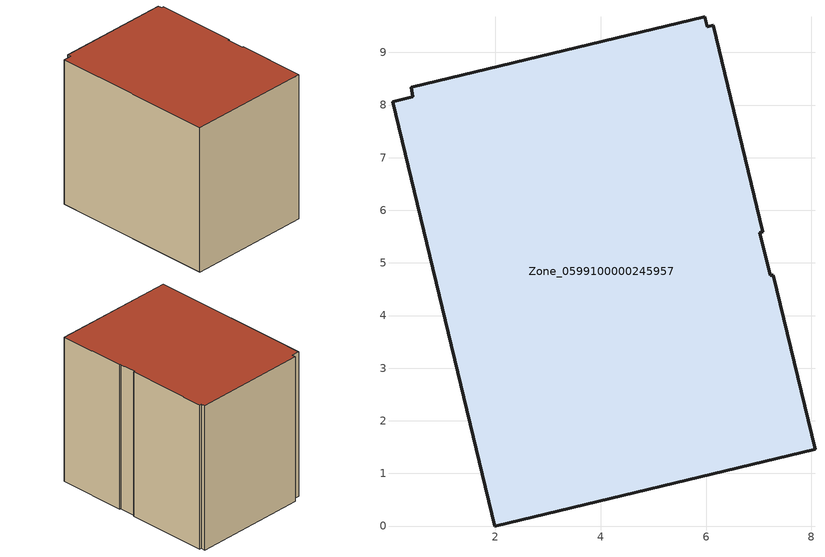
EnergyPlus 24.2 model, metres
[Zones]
Zone_0599100000245957
 floor ground (C_G): 7.22,4.77 7.28,4.77 8.07,1.46 1.99,0 0.04,8.06 0.43,8.16 0.4,8.33 5.98,9.67 6.03,9.49 6.13,9.52 7.08,5.59 7.02,5.58 z0
 wall outside (C_F): 5.98,9.67 0.4,8.33 0.43,8.16 0.04,8.06 1.99,0 8.07,1.46 7.28,4.77 7.22,4.77 7.02,5.58 7.08,5.59 6.13,9.52 6.03,9.49 5.98,9.67 z0:7.45
 roof outside (C_R): 7.28,4.77 7.22,4.77 7.02,5.58 7.08,5.59 6.13,9.52 6.03,9.49 5.98,9.67 0.4,8.33 0.43,8.16 0.04,8.06 1.99,0 8.07,1.46 z7.45
[BUILDING]
Pand.0599100000245957: North Axis=0; Terrain=City; Loads Convergence Tolerance Value=0.04; Temperature Convergence Tolerance Value=0.4; Solar Distribution=FullExterior; Maximum Number of Warmup Days=25; Minimum Number of Warmup Days=1
[Site:Location]
Rotterdam.The.Hague.AP_ZH_NLD Design_Conditions: Latitude=51.96; Longitude=4.45; Time Zone=1; Elevation=-4.5
[SITE:GROUNDTEMPERATURE:BUILDINGSURFACE]
18, 18, 18, 18, 18, 18, 18, 18, 18, 18, 18, 18
[MATERIAL] Thermal Absorptance=0.9; Solar Absorptance=0.7; Visible Absorptance=0.7
Name | Roughness | Thickness | Conductivity | Density | Specific Heat
G.TC.1965-1974 | MediumSmooth | 0.15 | 0.882353 | 540 | 1210
F.TC.1965-1974 | Rough | 0.3 | 0.697674 | 1920 | 840
R.TC.1965-1974 | MediumRough | 0.2 | 0.232558 | 1500 | 1000
[CONSTRUCTION]
C_G: G.TC.1965-1974
C_F: F.TC.1965-1974
C_R: R.TC.1965-1974
[ZONE]
Zone_0599100000245957: Type=1; Multiplier=1; Ceiling Height=Autocalculate; Volume=Autocalculate; Floor Area=autocalculate; Part of Total Floor Area=Yes
[ZONEINFILTRATION:DESIGNFLOWRATE]
Infil_Zone_0599100000245957: Zone or ZoneList or Space or SpaceList=Zone_0599100000245957; Schedule=AlwaysOn; Design Flow Rate Calculation Method=Flow/Area; Flow Rate per Floor Area=0.003; Constant Term Coefficient=1; Temperature Term Coefficient=0; Velocity Term Coefficient=0; Velocity Squared Term Coefficient=0
[HVACTEMPLATE:ZONE:IDEALLOADSAIRSYSTEM]
Zone_0599100000245957: Maximum Heating Supply Air Temperature=50; Minimum Cooling Supply Air Temperature=13; Maximum Heating Supply Air Humidity Ratio=0.0156; Minimum Cooling Supply Air Humidity Ratio=0.0077; Heating Limit=NoLimit; Cooling Limit=NoLimit; Dehumidification Control Type=ConstantSensibleHeatRatio; Cooling Sensible Heat Ratio=0.7; Dehumidification Setpoint=60; Humidification Control Type=None; Humidification Setpoint=30; Outdoor Air Method=None; Outdoor Air Flow Rate per Person=0.00944; Outdoor Air Flow Rate per Zone Floor Area=0; Outdoor Air Flow Rate per Zone=0; Demand Controlled Ventilation Type=None; Outdoor Air Economizer Type=NoEconomizer; Heat Recovery Type=None; Sensible Heat Recovery Effectiveness=0.7; Latent Heat Recovery Effectiveness=0.65
[ZONECONTROL:THERMOSTAT]
ThermostatControl_Zone_0599100000245957: Zone or ZoneList=Zone_0599100000245957; Control Type Schedule=DualSetpointControlType; Control 1=Thermostat_Zone_0599100000245957; Temperature Difference Between Cutout And Setpoint=0
[THERMOSTATSETPOINT:DUALSETPOINT]
Thermostat_Zone_0599100000245957: Heating Setpoint Temperature Schedule=HeatingSetpoint_Zone_0599100000245957; Cooling Setpoint Temperature Schedule=CoolingSetpoint_Zone_0599100000245957
[SCHEDULE:COMPACT]
HeatingSetpoint_Zone_0599100000245957: Through: 12/31, For: AllDays, Until: 24:00, 21
CoolingSetpoint_Zone_0599100000245957: Through: 12/31, For: AllDays, Until: 24:00, 24
DualSetpointControlType: Through: 12/31, For: AllDays, Until: 24:00, 4
AlwaysOn: Through: 12/31, For: AllDays, Until: 24:00, 1
